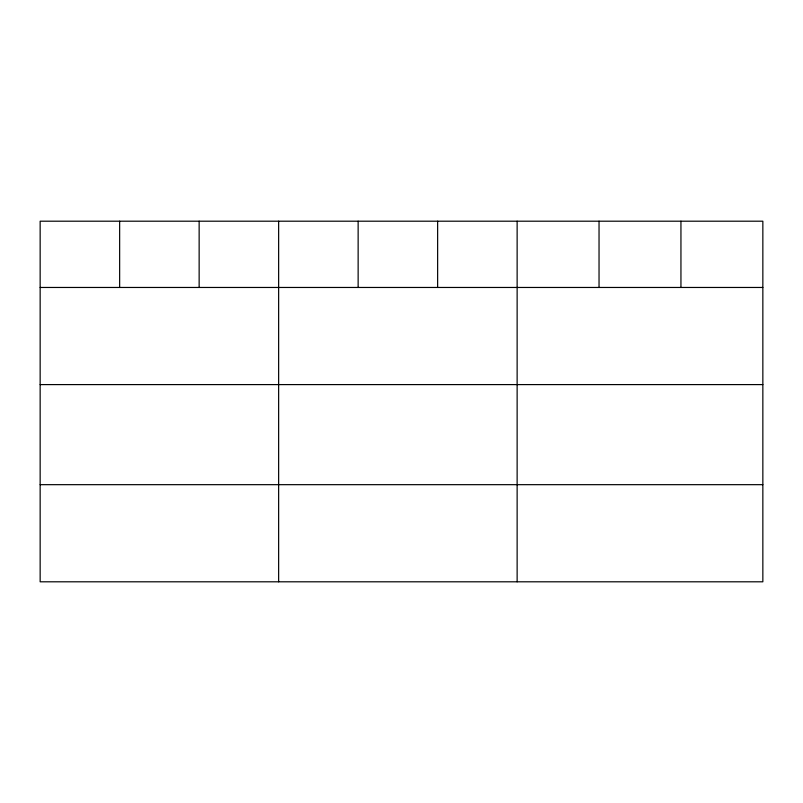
<?xml version="1.0" encoding="UTF-8"?>
<svg xmlns="http://www.w3.org/2000/svg" width="803" height="803" viewBox="0 0 803 803"><rect width="100%" height="100%" fill="white"/><g stroke="black" fill="none" stroke-linecap="round" stroke-linejoin="round"><path stroke-width="1.2" d="M762.85 384.597L762.85 221.196L40.15 221.196L40.15 581.804L762.85 581.804L762.85 384.597L40.15 384.597M40.15 287.464L762.85 287.464M40.15 484.671L762.85 484.671M680.944 221.196L680.944 287.464M599.038 221.196L599.038 287.464M517.132 221.196L517.132 581.804M437.635 221.196L437.635 287.464M358.138 221.196L358.138 287.464M278.641 221.196L278.641 581.804M199.144 221.196L199.144 287.464M119.647 221.196L119.647 287.464"/></g></svg>
